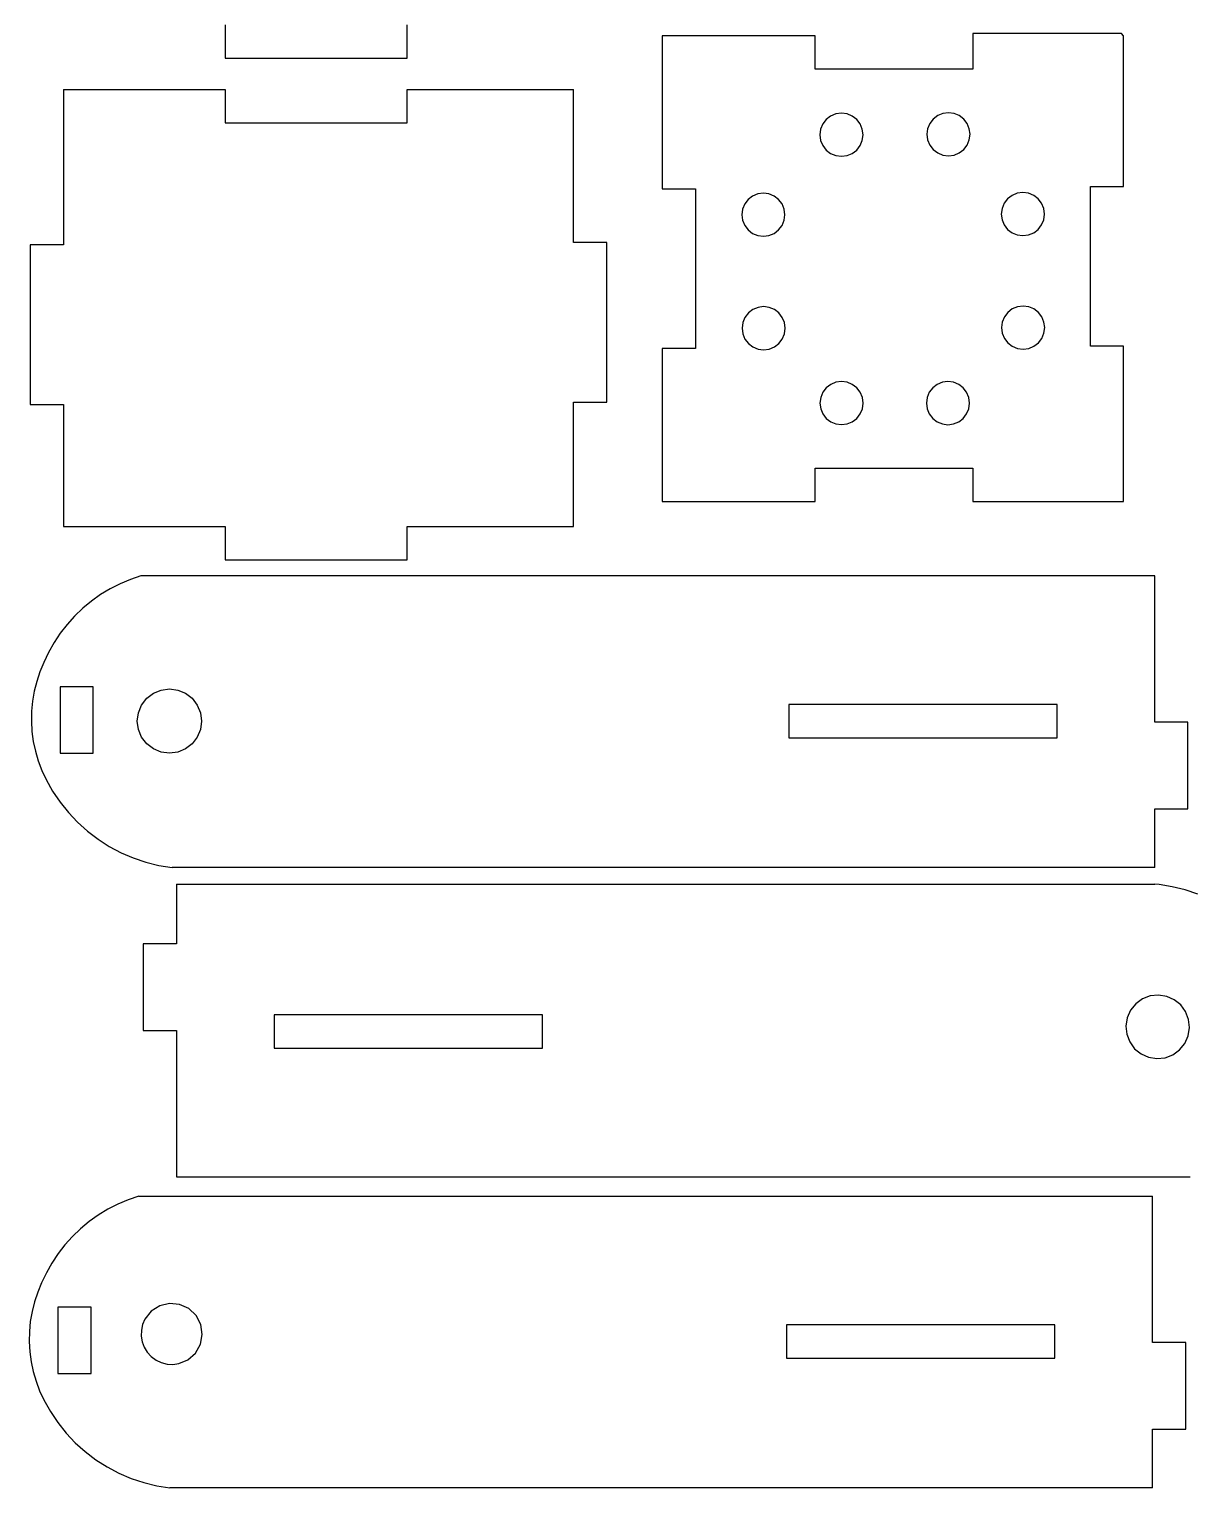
# Model space of a CAD drawing. Extents: x -3998 to 3998, y -3549 to 3549.
# Drawn here: x 2615 to 3138, y 2214 to 2872 of the extents above; entities that cross this region are included whole.
import ezdxf

# ---------------------------------------------------------------- set-up
doc = ezdxf.new("R2010")
doc.units = 0
doc.header["$MEASUREMENT"] = 0
doc.layers.get('0').update_dxf_attribs({"linetype": 'CONTINUOUS'})

msp = doc.modelspace()

# ---------------------------------------------------------------- linework, layer by layer
for p, q in [((2703.65, 2873.93), (2703.65, 2858.93)), ((2785.65, 2858.93), (2785.65, 2873.93)), ((2969.65, 2868.93), (2900.65, 2868.93)), ((2900.65, 2868.93), (2900.65, 2799.93)), ((2969.65, 2853.93), (2969.65, 2868.93)), ((3107.65, 2869.93), (3040.65, 2869.93)), ((3040.65, 2869.93), (3040.65, 2853.93)), ((3108.65, 2868.93), (3107.65, 2869.93)), ((3108.65, 2800.93), (3108.65, 2868.93)), ((2703.65, 2858.93), (2785.65, 2858.93)), ((3040.65, 2853.93), (2969.65, 2853.93)), ((2630.65, 2844.68), (2630.65, 2774.68)), ((2630.65, 2844.68), (2703.65, 2844.68)), ((2703.65, 2844.68), (2703.65, 2829.68)), ((2785.65, 2829.68), (2785.65, 2844.68)), ((2785.65, 2844.68), (2860.65, 2844.68)), ((2860.65, 2775.68), (2860.65, 2844.68)), ((2703.65, 2829.68), (2785.65, 2829.68)), ((2973.01, 2829.18), (2972.04, 2826.83)), ((2974.56, 2831.19), (2973.01, 2829.18)), ((2976.57, 2832.74), (2974.56, 2831.19)), ((2978.92, 2833.71), (2976.57, 2832.74)), ((2981.43, 2834.04), (2978.92, 2833.71)), ((2983.95, 2833.71), (2981.43, 2834.04)), ((2986.29, 2832.74), (2983.95, 2833.71)), ((2988.31, 2831.19), (2986.29, 2832.74)), ((2989.85, 2829.18), (2988.31, 2831.19)), ((2990.82, 2826.83), (2989.85, 2829.18)), ((3021.26, 2829.4), (3020.29, 2827.05)), ((3022.81, 2831.41), (3021.26, 2829.4)), ((3024.82, 2832.96), (3022.81, 2831.41)), ((3027.16, 2833.93), (3024.82, 2832.96)), ((3029.68, 2834.26), (3027.16, 2833.93)), ((3032.2, 2833.93), (3029.68, 2834.26)), ((3034.54, 2832.96), (3032.2, 2833.93)), ((3036.56, 2831.41), (3034.54, 2832.96)), ((3038.1, 2829.4), (3036.56, 2831.41)), ((3039.07, 2827.05), (3038.1, 2829.4)), ((2972.04, 2826.83), (2971.71, 2824.32)), ((2971.71, 2824.32), (2972.04, 2821.8)), ((2972.04, 2821.8), (2973.01, 2819.46)), ((2989.85, 2819.46), (2990.82, 2821.8)), ((2991.16, 2824.32), (2990.82, 2826.83)), ((2990.82, 2821.8), (2991.16, 2824.32)), ((3020.29, 2827.05), (3019.96, 2824.54)), ((3019.96, 2824.54), (3020.29, 2822.02)), ((3020.29, 2822.02), (3021.26, 2819.67)), ((3038.1, 2819.67), (3039.07, 2822.02)), ((3039.4, 2824.54), (3039.07, 2827.05)), ((3039.07, 2822.02), (3039.4, 2824.54)), ((2973.01, 2819.46), (2974.56, 2817.44)), ((2974.56, 2817.44), (2976.57, 2815.9)), ((2976.57, 2815.9), (2978.92, 2814.93)), ((2983.95, 2814.93), (2986.29, 2815.9)), ((2986.29, 2815.9), (2988.31, 2817.44)), ((2988.31, 2817.44), (2989.85, 2819.46)), ((3021.26, 2819.67), (3022.81, 2817.66)), ((3022.81, 2817.66), (3024.82, 2816.12)), ((3024.82, 2816.12), (3027.16, 2815.14)), ((3032.2, 2815.14), (3034.54, 2816.12)), ((3034.54, 2816.12), (3036.56, 2817.66)), ((3036.56, 2817.66), (3038.1, 2819.67)), ((2978.92, 2814.93), (2981.43, 2814.6)), ((2981.43, 2814.6), (2983.95, 2814.93)), ((3027.16, 2815.14), (3029.68, 2814.81)), ((3029.68, 2814.81), (3032.2, 2815.14)), ((2900.65, 2799.93), (2915.65, 2799.93)), ((2915.65, 2799.93), (2915.65, 2727.93)), ((2941.38, 2796.69), (2939.36, 2795.14)), ((2943.72, 2797.66), (2941.38, 2796.69)), ((2946.24, 2797.99), (2943.72, 2797.66)), ((2948.75, 2797.66), (2946.24, 2797.99)), ((2951.1, 2796.69), (2948.75, 2797.66)), ((2953.11, 2795.14), (2951.1, 2796.69)), ((3058.36, 2796.96), (3056.35, 2795.41)), ((3060.71, 2797.93), (3058.36, 2796.96)), ((3063.23, 2798.26), (3060.71, 2797.93)), ((3065.74, 2797.93), (3063.23, 2798.26)), ((3068.09, 2796.96), (3065.74, 2797.93)), ((3070.1, 2795.41), (3068.09, 2796.96)), ((3093.65, 2728.93), (3093.65, 2800.93)), ((3093.65, 2800.93), (3108.65, 2800.93)), ((2936.84, 2790.78), (2936.51, 2788.27)), ((2937.82, 2793.13), (2936.84, 2790.78)), ((2939.36, 2795.14), (2937.82, 2793.13)), ((2954.66, 2793.13), (2953.11, 2795.14)), ((2955.63, 2790.78), (2954.66, 2793.13)), ((2955.96, 2788.27), (2955.63, 2790.78)), ((3053.83, 2791.05), (3053.5, 2788.54)), ((3054.81, 2793.4), (3053.83, 2791.05)), ((3056.35, 2795.41), (3054.81, 2793.4)), ((3071.65, 2793.4), (3070.1, 2795.41)), ((3072.62, 2791.05), (3071.65, 2793.4)), ((3072.95, 2788.54), (3072.62, 2791.05)), ((2936.51, 2788.27), (2936.84, 2785.75)), ((2936.84, 2785.75), (2937.82, 2783.41)), ((2937.82, 2783.41), (2939.36, 2781.39)), ((2953.11, 2781.39), (2954.66, 2783.41)), ((2954.66, 2783.41), (2955.63, 2785.75)), ((2955.63, 2785.75), (2955.96, 2788.27)), ((3053.5, 2788.54), (3053.83, 2786.02)), ((3053.83, 2786.02), (3054.81, 2783.68)), ((3054.81, 2783.68), (3056.35, 2781.66)), ((3070.1, 2781.66), (3071.65, 2783.68)), ((3071.65, 2783.68), (3072.62, 2786.02)), ((3072.62, 2786.02), (3072.95, 2788.54)), ((2939.36, 2781.39), (2941.38, 2779.85)), ((2941.38, 2779.85), (2943.72, 2778.88)), ((2943.72, 2778.88), (2946.24, 2778.55)), ((2946.24, 2778.55), (2948.75, 2778.88)), ((2948.75, 2778.88), (2951.1, 2779.85)), ((2951.1, 2779.85), (2953.11, 2781.39)), ((3056.35, 2781.66), (3058.36, 2780.12)), ((3058.36, 2780.12), (3060.71, 2779.15)), ((3060.71, 2779.15), (3063.23, 2778.82)), ((3063.23, 2778.82), (3065.74, 2779.15)), ((3065.74, 2779.15), (3068.09, 2780.12)), ((3068.09, 2780.12), (3070.1, 2781.66)), ((2615.65, 2774.68), (2615.65, 2702.68)), ((2630.65, 2774.68), (2615.65, 2774.68)), ((2875.65, 2775.68), (2860.65, 2775.68)), ((2875.65, 2703.68), (2875.65, 2775.68)), ((2939.47, 2743.96), (2937.92, 2741.95)), ((2941.48, 2745.51), (2939.47, 2743.96)), ((2943.82, 2746.48), (2941.48, 2745.51)), ((2946.34, 2746.81), (2943.82, 2746.48)), ((2948.86, 2746.48), (2946.34, 2746.81)), ((2951.2, 2745.51), (2948.86, 2746.48)), ((2953.22, 2743.96), (2951.2, 2745.51)), ((2954.76, 2741.95), (2953.22, 2743.96)), ((3056.46, 2744.23), (3054.91, 2742.22)), ((3058.47, 2745.78), (3056.46, 2744.23)), ((3060.81, 2746.75), (3058.47, 2745.78)), ((3063.33, 2747.08), (3060.81, 2746.75)), ((3065.85, 2746.75), (3063.33, 2747.08)), ((3068.19, 2745.78), (3065.85, 2746.75)), ((3070.21, 2744.23), (3068.19, 2745.78)), ((3071.75, 2742.22), (3070.21, 2744.23)), ((2936.95, 2739.6), (2936.62, 2737.09)), ((2936.62, 2737.09), (2936.95, 2734.57)), ((2937.92, 2741.95), (2936.95, 2739.6)), ((2955.73, 2739.6), (2954.76, 2741.95)), ((2956.06, 2737.09), (2955.73, 2739.6)), ((2955.73, 2734.57), (2956.06, 2737.09)), ((3053.94, 2739.87), (3053.61, 2737.36)), ((3053.61, 2737.36), (3053.94, 2734.84)), ((3054.91, 2742.22), (3053.94, 2739.87)), ((3072.72, 2739.87), (3071.75, 2742.22)), ((3073.05, 2737.36), (3072.72, 2739.87)), ((3072.72, 2734.84), (3073.05, 2737.36)), ((2936.95, 2734.57), (2937.92, 2732.22)), ((2937.92, 2732.22), (2939.47, 2730.21)), ((2939.47, 2730.21), (2941.48, 2728.67)), ((2951.2, 2728.67), (2953.22, 2730.21)), ((2953.22, 2730.21), (2954.76, 2732.22)), ((2954.76, 2732.22), (2955.73, 2734.57)), ((3053.94, 2734.84), (3054.91, 2732.49)), ((3054.91, 2732.49), (3056.46, 2730.48)), ((3056.46, 2730.48), (3058.47, 2728.94)), ((3068.19, 2728.94), (3070.21, 2730.48)), ((3070.21, 2730.48), (3071.75, 2732.49)), ((3071.75, 2732.49), (3072.72, 2734.84)), ((2915.65, 2727.93), (2900.65, 2727.93)), ((2900.65, 2727.93), (2900.65, 2658.93)), ((2941.48, 2728.67), (2943.82, 2727.69)), ((2943.82, 2727.69), (2946.34, 2727.36)), ((2946.34, 2727.36), (2948.86, 2727.69)), ((2948.86, 2727.69), (2951.2, 2728.67)), ((3058.47, 2728.94), (3060.81, 2727.96)), ((3060.81, 2727.96), (3063.33, 2727.63)), ((3063.33, 2727.63), (3065.85, 2727.96)), ((3065.85, 2727.96), (3068.19, 2728.94)), ((3108.65, 2728.93), (3093.65, 2728.93)), ((3108.65, 2658.93), (3108.65, 2728.93)), ((2974.59, 2710.19), (2973.05, 2708.18)), ((2976.6, 2711.74), (2974.59, 2710.19)), ((2978.95, 2712.71), (2976.6, 2711.74)), ((2981.47, 2713.04), (2978.95, 2712.71)), ((2983.98, 2712.71), (2981.47, 2713.04)), ((2986.33, 2711.74), (2983.98, 2712.71)), ((2988.34, 2710.19), (2986.33, 2711.74)), ((2989.89, 2708.18), (2988.34, 2710.19)), ((3022.56, 2710.19), (3021.02, 2708.18)), ((3024.58, 2711.73), (3022.56, 2710.19)), ((3026.92, 2712.71), (3024.58, 2711.73)), ((3029.44, 2713.04), (3026.92, 2712.71)), ((3031.95, 2712.71), (3029.44, 2713.04)), ((3034.3, 2711.73), (3031.95, 2712.71)), ((3036.31, 2710.19), (3034.3, 2711.73)), ((3037.86, 2708.18), (3036.31, 2710.19)), ((2860.65, 2703.68), (2875.65, 2703.68)), ((2860.65, 2647.68), (2860.65, 2703.68)), ((2972.07, 2705.83), (2971.74, 2703.32)), ((2973.05, 2708.18), (2972.07, 2705.83)), ((2990.86, 2705.83), (2989.89, 2708.18)), ((2991.19, 2703.32), (2990.86, 2705.83)), ((3020.05, 2705.83), (3019.71, 2703.31)), ((3021.02, 2708.18), (3020.05, 2705.83)), ((3038.83, 2705.83), (3037.86, 2708.18)), ((3039.16, 2703.31), (3038.83, 2705.83)), ((2615.65, 2702.68), (2630.65, 2702.68)), ((2630.65, 2702.68), (2630.65, 2647.68)), ((2971.74, 2703.32), (2972.07, 2700.8)), ((2972.07, 2700.8), (2973.05, 2698.46)), ((2973.05, 2698.46), (2974.59, 2696.44)), ((2988.34, 2696.44), (2989.89, 2698.46)), ((2989.89, 2698.46), (2990.86, 2700.8)), ((2990.86, 2700.8), (2991.19, 2703.32)), ((3019.71, 2703.31), (3020.05, 2700.8)), ((3020.05, 2700.8), (3021.02, 2698.45)), ((3021.02, 2698.45), (3022.56, 2696.44)), ((3036.31, 2696.44), (3037.86, 2698.45)), ((3037.86, 2698.45), (3038.83, 2700.8)), ((3038.83, 2700.8), (3039.16, 2703.31)), ((2974.59, 2696.44), (2976.6, 2694.9)), ((2976.6, 2694.9), (2978.95, 2693.93)), ((2978.95, 2693.93), (2981.47, 2693.6)), ((2981.47, 2693.6), (2983.98, 2693.93)), ((2983.98, 2693.93), (2986.33, 2694.9)), ((2986.33, 2694.9), (2988.34, 2696.44)), ((3022.56, 2696.44), (3024.58, 2694.89)), ((3024.58, 2694.89), (3026.92, 2693.92)), ((3026.92, 2693.92), (3029.44, 2693.59)), ((3029.44, 2693.59), (3031.95, 2693.92)), ((3031.95, 2693.92), (3034.3, 2694.89)), ((3034.3, 2694.89), (3036.31, 2696.44)), ((2969.65, 2658.93), (2969.65, 2673.93)), ((2969.65, 2673.93), (3040.65, 2673.93)), ((3040.65, 2673.93), (3040.65, 2658.93)), ((2900.65, 2658.93), (2969.65, 2658.93)), ((3040.65, 2658.93), (3108.65, 2658.93)), ((2630.65, 2647.68), (2703.65, 2647.68)), ((2703.65, 2647.68), (2703.65, 2632.68)), ((2785.65, 2647.68), (2860.65, 2647.68)), ((2785.65, 2632.68), (2785.65, 2647.68)), ((2703.65, 2632.68), (2785.65, 2632.68)), ((2665.65, 2625.43), (2660.86, 2623.82)), ((3122.65, 2625.43), (2665.65, 2625.43)), ((3122.65, 2559.43), (3122.65, 2625.43)), ((2651.7, 2619.56), (2647.38, 2616.94)), ((2656.2, 2621.86), (2651.7, 2619.56)), ((2660.86, 2623.82), (2656.2, 2621.86)), ((2643.27, 2614.01), (2639.37, 2610.79)), ((2647.38, 2616.94), (2643.27, 2614.01)), ((2635.73, 2607.29), (2632.35, 2603.53)), ((2639.37, 2610.79), (2635.73, 2607.29)), ((2629.26, 2599.53), (2626.47, 2595.32)), ((2632.35, 2603.53), (2629.26, 2599.53)), ((2626.47, 2595.32), (2624, 2590.91)), ((2621.85, 2586.33), (2620.08, 2582.14)), ((2624, 2590.91), (2621.85, 2586.33)), ((2620.08, 2582.14), (2618.64, 2577.82)), ((2617.53, 2573.41), (2616.76, 2568.92)), ((2618.64, 2577.82), (2617.53, 2573.41)), ((2629.15, 2575.43), (2629.15, 2545.43)), ((2644.15, 2575.43), (2629.15, 2575.43)), ((2644.15, 2545.43), (2644.15, 2575.43)), ((2668.23, 2570.19), (2671.24, 2572.49)), ((2671.24, 2572.49), (2674.73, 2573.94)), ((2674.73, 2573.94), (2678.49, 2574.43)), ((2678.49, 2574.43), (2682.24, 2573.94)), ((2682.24, 2573.94), (2685.74, 2572.49)), ((2685.74, 2572.49), (2688.74, 2570.19)), ((2616.76, 2568.92), (2616.33, 2564.39)), ((2664.48, 2563.69), (2665.93, 2567.18)), ((2665.93, 2567.18), (2668.23, 2570.19)), ((2688.74, 2570.19), (2691.04, 2567.18)), ((2691.04, 2567.18), (2692.49, 2563.69)), ((3078.65, 2567.43), (2957.65, 2567.43)), ((2957.65, 2567.43), (2957.65, 2552.43)), ((3078.65, 2552.43), (3078.65, 2567.43)), ((2616.33, 2564.39), (2616.24, 2559.84)), ((2616.24, 2559.84), (2616.51, 2555.3)), ((2663.99, 2559.93), (2664.48, 2563.69)), ((2664.48, 2556.18), (2663.99, 2559.93)), ((2692.49, 2563.69), (2692.99, 2559.93)), ((2692.99, 2559.93), (2692.49, 2556.18)), ((3137.65, 2559.43), (3122.65, 2559.43)), ((3137.65, 2520.43), (3137.65, 2559.43)), ((2616.51, 2555.3), (2617.11, 2550.79)), ((2665.93, 2552.68), (2664.48, 2556.18)), ((2668.23, 2549.68), (2665.93, 2552.68)), ((2691.04, 2552.68), (2688.74, 2549.68)), ((2692.49, 2556.18), (2691.04, 2552.68)), ((2957.65, 2552.43), (3078.65, 2552.43)), ((2617.11, 2550.79), (2618.06, 2546.33)), ((2618.06, 2546.33), (2619.34, 2541.97)), ((2671.24, 2547.38), (2668.23, 2549.68)), ((2674.73, 2545.93), (2671.24, 2547.38)), ((2678.49, 2545.43), (2674.73, 2545.93)), ((2682.24, 2545.93), (2678.49, 2545.43)), ((2685.74, 2547.38), (2682.24, 2545.93)), ((2688.74, 2549.68), (2685.74, 2547.38)), ((2619.34, 2541.97), (2620.95, 2537.71)), ((2629.15, 2545.43), (2644.15, 2545.43)), ((2620.95, 2537.71), (2622.88, 2533.59)), ((2622.88, 2533.59), (2625.81, 2528.34)), ((2625.81, 2528.34), (2629.16, 2523.35)), ((2629.16, 2523.35), (2632.91, 2518.65)), ((3122.65, 2520.43), (3137.65, 2520.43)), ((3122.65, 2493.93), (3122.65, 2520.43)), ((2632.91, 2518.65), (2637.03, 2514.28)), ((2637.03, 2514.28), (2641.49, 2510.26)), ((2641.49, 2510.26), (2646.28, 2506.62)), ((2646.28, 2506.62), (2651.34, 2503.38)), ((2651.34, 2503.38), (2656.65, 2500.57)), ((2656.65, 2500.57), (2662.18, 2498.21)), ((2662.18, 2498.21), (2667.88, 2496.3)), ((2667.88, 2496.3), (2673.72, 2494.88)), ((2673.72, 2494.88), (2679.65, 2493.93)), ((3122.65, 2493.93), (2679.65, 2493.93)), ((2681.65, 2486.43), (3122.65, 2486.43)), ((2681.65, 2486.43), (2681.65, 2459.43)), ((3124.65, 2486.18), (3122.65, 2486.43)), ((3130.59, 2485.22), (3124.65, 2486.18)), ((3136.44, 2483.77), (3130.59, 2485.22)), ((3142.15, 2481.85), (3136.44, 2483.77)), ((2681.65, 2459.43), (2666.65, 2459.43)), ((2666.65, 2459.43), (2666.65, 2420.43)), ((3117.16, 2434.65), (3114.14, 2432.45)), ((3120.66, 2435.99), (3117.16, 2434.65)), ((3124.38, 2436.38), (3120.66, 2435.99)), ((3128.07, 2435.8), (3124.38, 2436.38)), ((3131.49, 2434.28), (3128.07, 2435.8)), ((3134.39, 2431.92), (3131.49, 2434.28)), ((2846.65, 2427.43), (2725.65, 2427.43)), ((2725.65, 2427.43), (2725.65, 2412.43)), ((2846.65, 2412.43), (2846.65, 2427.43)), ((3111.79, 2429.54), (3110.26, 2426.13)), ((3114.14, 2432.45), (3111.79, 2429.54)), ((3136.59, 2428.9), (3134.39, 2431.92)), ((3137.93, 2425.41), (3136.59, 2428.9)), ((3110.26, 2426.13), (3109.68, 2422.43)), ((3109.68, 2422.43), (3110.07, 2418.71)), ((3137.74, 2417.99), (3138.32, 2421.69)), ((3138.32, 2421.69), (3137.93, 2425.41)), ((2666.65, 2420.43), (2681.65, 2420.43)), ((2681.65, 2420.43), (2681.65, 2354.43)), ((3110.07, 2418.71), (3111.41, 2415.22)), ((3111.41, 2415.22), (3113.61, 2412.2)), ((3133.86, 2411.67), (3136.22, 2414.58)), ((3136.22, 2414.58), (3137.74, 2417.99)), ((2725.65, 2412.43), (2846.65, 2412.43)), ((3113.61, 2412.2), (3116.52, 2409.84)), ((3116.52, 2409.84), (3119.93, 2408.32)), ((3119.93, 2408.32), (3123.63, 2407.74)), ((3123.63, 2407.74), (3127.35, 2408.13)), ((3127.35, 2408.13), (3130.84, 2409.47)), ((3130.84, 2409.47), (3133.86, 2411.67)), ((2681.65, 2354.43), (3138.65, 2354.43)), ((2655.2, 2342.11), (2650.7, 2339.81)), ((2659.86, 2344.07), (2655.2, 2342.11)), ((2664.65, 2345.68), (2659.86, 2344.07)), ((2664.65, 2345.68), (3121.65, 2345.68)), ((3121.65, 2279.68), (3121.65, 2345.68)), ((2646.38, 2337.19), (2642.27, 2334.26)), ((2650.7, 2339.81), (2646.38, 2337.19)), ((2638.37, 2331.03), (2634.73, 2327.53)), ((2642.27, 2334.26), (2638.37, 2331.03)), ((2631.35, 2323.77), (2628.26, 2319.78)), ((2634.73, 2327.53), (2631.35, 2323.77)), ((2625.47, 2315.56), (2623, 2311.16)), ((2628.26, 2319.78), (2625.47, 2315.56)), ((2623, 2311.16), (2620.85, 2306.58)), ((2619.08, 2302.39), (2617.64, 2298.07)), ((2620.85, 2306.58), (2619.08, 2302.39)), ((2617.64, 2298.07), (2616.53, 2293.66)), ((2643.15, 2295.68), (2628.15, 2295.68)), ((2628.15, 2295.68), (2628.15, 2265.68)), ((2643.15, 2265.68), (2643.15, 2295.68)), ((2674.11, 2296.26), (2670.28, 2293.83)), ((2678.52, 2297.32), (2674.11, 2296.26)), ((2683.04, 2296.88), (2678.52, 2297.32)), ((2687.17, 2295.01), (2683.04, 2296.88)), ((2615.76, 2289.17), (2615.33, 2284.64)), ((2616.53, 2293.66), (2615.76, 2289.17)), ((2667.45, 2290.28), (2666.39, 2287.86)), ((2670.28, 2293.83), (2667.45, 2290.28)), ((2690.46, 2291.89), (2687.17, 2295.01)), ((2692.56, 2287.87), (2690.46, 2291.89)), ((2615.33, 2284.64), (2615.24, 2280.09)), ((2665.82, 2285.27), (2665.75, 2282.63)), ((2665.75, 2282.63), (2666.18, 2280.02)), ((2666.39, 2287.86), (2665.82, 2285.27)), ((2692.43, 2278.92), (2693.25, 2283.38)), ((2693.25, 2283.38), (2692.56, 2287.87)), ((3077.65, 2287.68), (2956.65, 2287.68)), ((2956.65, 2287.68), (2956.65, 2272.68)), ((3077.65, 2272.68), (3077.65, 2287.68)), ((2615.24, 2280.09), (2615.51, 2275.54)), ((2666.18, 2280.02), (2667.11, 2277.54)), ((2667.11, 2277.54), (2668.5, 2275.28)), ((2690.22, 2274.96), (2692.43, 2278.92)), ((3136.65, 2279.68), (3121.65, 2279.68)), ((3136.65, 2240.68), (3136.65, 2279.68)), ((2615.51, 2275.54), (2616.11, 2271.03)), ((2616.11, 2271.03), (2617.06, 2266.58)), ((2668.5, 2275.28), (2670.29, 2273.33)), ((2670.29, 2273.33), (2672.43, 2271.76)), ((2672.43, 2271.76), (2674.82, 2270.63)), ((2674.82, 2270.63), (2677.38, 2269.98)), ((2677.38, 2269.98), (2680.03, 2269.83)), ((2680.03, 2269.83), (2682.65, 2270.18)), ((2682.65, 2270.18), (2686.83, 2271.94)), ((2686.83, 2271.94), (2690.22, 2274.96)), ((2956.65, 2272.68), (3077.65, 2272.68)), ((2617.06, 2266.58), (2618.34, 2262.21)), ((2628.15, 2265.68), (2643.15, 2265.68)), ((2618.34, 2262.21), (2619.95, 2257.96)), ((2619.95, 2257.96), (2621.88, 2253.83)), ((2621.88, 2253.83), (2624.81, 2248.59)), ((2624.81, 2248.59), (2628.16, 2243.6)), ((2628.16, 2243.6), (2631.91, 2238.9)), ((2631.91, 2238.9), (2636.03, 2234.52)), ((3121.65, 2214.18), (3121.65, 2240.68)), ((3121.65, 2240.68), (3136.65, 2240.68)), ((2636.03, 2234.52), (2640.49, 2230.5)), ((2640.49, 2230.5), (2645.28, 2226.86)), ((2645.28, 2226.86), (2650.34, 2223.63)), ((2650.34, 2223.63), (2655.65, 2220.82)), ((2655.65, 2220.82), (2661.18, 2218.45)), ((2661.18, 2218.45), (2666.88, 2216.55)), ((2666.88, 2216.55), (2672.72, 2215.12)), ((2672.72, 2215.12), (2678.65, 2214.18)), ((3121.65, 2214.18), (2678.65, 2214.18))]:
    msp.add_line(p, q)

doc.saveas('drawing.dxf')
